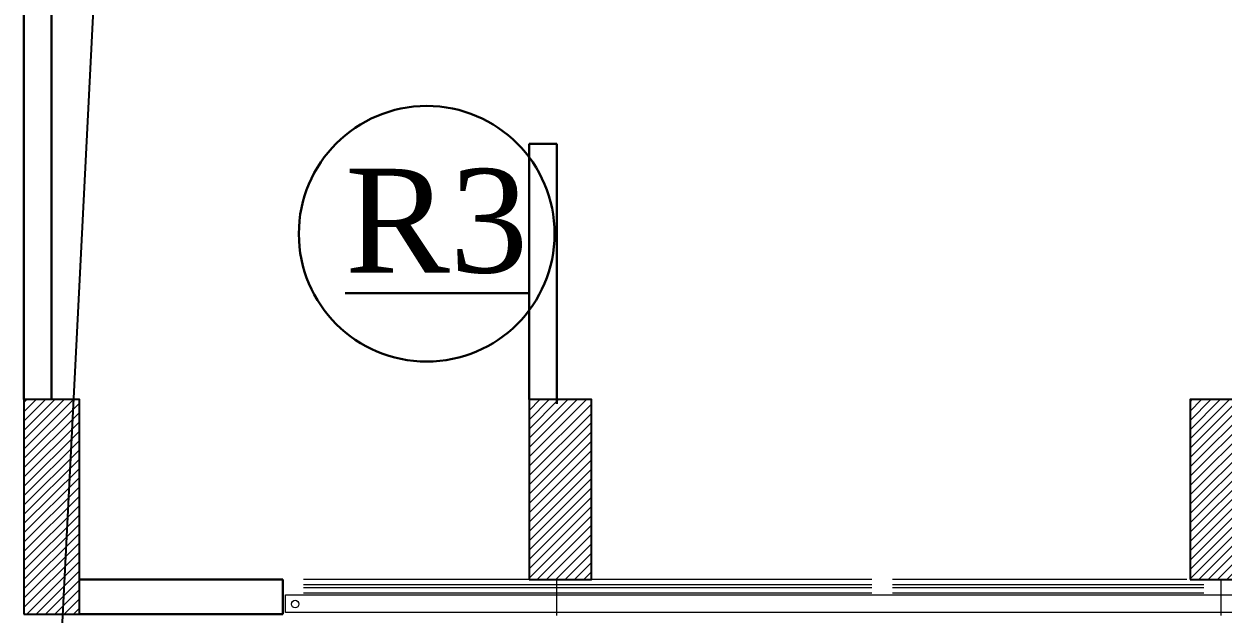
# Model space of a CAD drawing. Extents: x 847 to 949, y 444 to 823.
# Drawn here: x 884.35 to 893.01, y 637.95 to 642.22 of the extents above; entities that cross this region are included whole.
import ezdxf

# ---------------------------------------------------------------- set-up
doc = ezdxf.new("R2010")
doc.units = 0
doc.header["$MEASUREMENT"] = 0
doc.linetypes.add('CENTERX2', pattern=[4, 2.5, -0.5, 0.5, -0.5])
doc.layers.get('0').update_dxf_attribs({"linetype": 'CONTINUOUS', "lineweight": 30})
for name, color, linetype, lineweight in [('AC-TEXT', 15, 'CONTINUOUS', 30), ('axis', 1, 'CENTERX2', 5), ('Column', 6, 'CONTINUOUS', 25), ('Elevation', 150, 'CONTINUOUS', 18), ('hatch', 252, 'CONTINUOUS', 9), ('piping', 15, 'CONTINUOUS', 30), ('Wall', 5, 'CONTINUOUS', 30), ('WINDOW', 4, 'CONTINUOUS', 5)]:
    doc.layers.add(name, color=color, linetype=linetype, lineweight=lineweight)
doc.styles.add('AC', font='romans.shx', dxfattribs={"height": 0.2})
doc.dimstyles.get("Standard").update_dxf_attribs({"dimtxt": 0.12, "dimasz": 0.05, "dimexe": 0.18, "dimexo": 0.0625, "dimgap": 0.09, "dimtad": 0, "dimtih": 1, "dimtoh": 1, "dimzin": 0, "dimdsep": 46, "dimtxsty": 'Standard', "dimblk": 'DOT', "dimcen": 0.09, "dimadec": 0, "dimazin": 0, "dimtfac": 1, "dimtofl": 0, "dimtmove": 0, "dimatfit": 3, "dimldrblk": 'DOT', "dimfxl": 1, "dimtolj": 1, "dimtzin": 0, "dimarcsym": 0})
pattern_1 = [(45, (1093.753867, 323.8792), (-0.0336759605, 0.0336759605), [])]

# ---------------------------------------------------------------- blocks, each defined once
blk = doc.blocks.new('A$C11ED6BD5')
at = {"layer": 'axis', "color": 0, "ltscale": 0.3}
for p, q in [((-27.05, -2.4111), (-27.05, 0.25)), ((-22.25, -2.4111), (-22.25, 0.25))]:
    blk.add_line(p, q, dxfattribs=at)
blk = doc.blocks.new('_Dot')
at = {"color": 0, "linetype": 'ByBlock', "lineweight": -2}
blk.add_line((-0.5, 0), (-1, 0), dxfattribs=at)
at = {"color": 0, "linetype": 'ByBlock', "const_width": 0.5}
blk.add_lwpolyline([(-0.25, 0, 1), (0.25, 0, 1)], format="xyb", close=True, dxfattribs=at)

msp = doc.modelspace()

# ---------------------------------------------------------------- hatches: boundary and pattern name
at = {"layer": 'hatch'}
h = msp.add_hatch(dxfattribs=at)
h.set_pattern_fill('ANSI31', color=252, scale=0.015, style=0)
h.set_pattern_definition(pattern_1)
h.paths.add_polyline_path([(884.3467, 637.9513), (884.7467, 637.9513), (884.7467, 639.5013), (884.3467, 639.5013)])
h = msp.add_hatch(dxfattribs=at)
h.set_pattern_fill('ANSI31', color=252, scale=0.015, style=0)
h.set_pattern_definition([(45, (1093.803867, 324.1292), (-0.0336759605, 0.0336759605), [])])
h.paths.add_polyline_path([(887.9967, 638.2013), (888.4467, 638.2013), (888.4467, 639.5013), (887.9967, 639.5013)])
h = msp.add_hatch(dxfattribs=at)
h.set_pattern_fill('ANSI31', color=252, scale=0.015, style=0)
h.set_pattern_definition(pattern_1)
h.paths.add_polyline_path([(892.7717, 638.2013), (893.2217, 638.2013), (893.2217, 639.5013), (892.7717, 639.5013)])

# ---------------------------------------------------------------- linework, layer by layer
at = {"layer": 'Column', "color": 252}
for points in [[(884.3467, 637.9513), (884.7467, 637.9513), (884.7467, 639.5013), (884.3467, 639.5013)], [(887.9967, 638.2013), (888.4467, 638.2013), (888.4467, 639.5013), (887.9967, 639.5013)], [(892.7717, 638.2013), (893.2217, 638.2013), (893.2217, 639.5013), (892.7717, 639.5013)]]:
    msp.add_lwpolyline(points, close=True, dxfattribs=at)
at = {"layer": 'Elevation', "color": 252}
msp.add_lwpolyline([(886.2367, 638.0913), (899.8867, 638.0913), (899.8867, 637.9613), (886.2367, 637.9613)], close=True, dxfattribs=at)
msp.add_circle((886.306, 638.0233), 0.0273, dxfattribs=at)
at = {"layer": 'piping', "color": 2, "linetype": 'Continuous'}
msp.add_circle((887.2563, 640.7008), 0.9239, dxfattribs=at)
at = {"layer": 'Wall', "color": 252, "linetype": 'Continuous'}
for p, q in [((887.9967, 641.3513), (888.1967, 641.3513)), ((886.2167, 638.2013), (884.7467, 638.2013)), ((886.2167, 638.2013), (886.2167, 637.9513)), ((886.2167, 637.9513), (884.7467, 637.9513))]:
    msp.add_line(p, q, dxfattribs=at)
for points in [[(884.3467, 646.4175), (884.3467, 639.5013)], [(884.5467, 642.4513), (884.5467, 639.5013)], [(884.5467, 642.4513), (884.5467, 639.5013)], [(887.9967, 641.3513), (887.9967, 639.5013)], [(888.1967, 641.3513), (888.1967, 639.4718)]]:
    msp.add_lwpolyline(points, dxfattribs=at)
at = {"layer": 'WINDOW', "color": 252, "linetype": 'Continuous'}
for p, q in [((890.4717, 638.2013), (886.3667, 638.2013)), ((892.7467, 638.2013), (890.6217, 638.2013)), ((890.4717, 638.1613), (886.3667, 638.1613)), ((890.4717, 638.1413), (886.3667, 638.1413)), ((890.4717, 638.1013), (886.3667, 638.1013)), ((892.8717, 638.1613), (890.6217, 638.1613)), ((892.8717, 638.1413), (890.6217, 638.1413)), ((892.8717, 638.1013), (890.6217, 638.1013))]:
    msp.add_line(p, q, dxfattribs=at)

# ---------------------------------------------------------------- block references
at = {"layer": 'axis', "color": 252}
msp.add_blockref('A$C11ED6BD5', (915.2467, 637.9513), dxfattribs=at)

# ---------------------------------------------------------------- texts
at = {"layer": 'piping', "color": 2, "linetype": 'Continuous', "insert": (886.667, 641.1705), "char_height": 0.75, "width": 18.560817, "attachment_point": 1, "style": 'AC'}
msp.add_mtext('\\A1;{\\fTimes New Roman|b0|i0|c0|p18;\\L\\C1;R3\\fArial|b0|i0|c0|p34;\\l\\P\\fTimes New Roman|b0|i0|c0|p18;\\C34;  }', dxfattribs=at)

# ---------------------------------------------------------------- leaders
at = {"layer": 'AC-TEXT', "color": 7, "linetype": 'Continuous'}
msp.add_leader([(884.874, 642.8726), (884.5217, 635.8675), (881.6372, 635.8675)], dimstyle='Standard', override={"dimgap": 0.09, "dimtad": 0}, dxfattribs=at)

doc.saveas('drawing.dxf')
